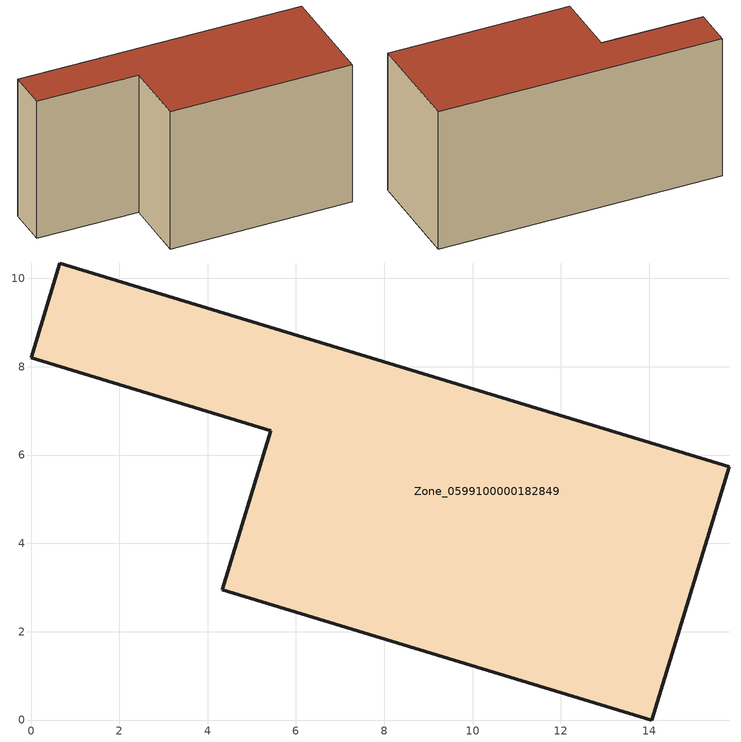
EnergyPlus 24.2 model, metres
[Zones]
Zone_0599100000182849
 floor ground (C_G): 15.82,5.73 14.06,0 4.33,2.95 5.43,6.55 0,8.21 0.65,10.35 z0
 wall outside (C_F): 14.06,0 15.82,5.73 0.65,10.35 0,8.21 5.43,6.55 4.33,2.95 14.06,0 z0:8.28
 roof outside (C_R): 4.33,2.95 14.06,0 15.82,5.73 0.65,10.35 0,8.21 5.43,6.55 z8.28
[BUILDING]
Pand.0599100000182849: North Axis=0; Terrain=City; Loads Convergence Tolerance Value=0.04; Temperature Convergence Tolerance Value=0.4; Solar Distribution=FullExterior; Maximum Number of Warmup Days=25; Minimum Number of Warmup Days=1
[Site:Location]
Rotterdam.The.Hague.AP_ZH_NLD Design_Conditions: Latitude=51.96; Longitude=4.45; Time Zone=1; Elevation=-4.5
[SITE:GROUNDTEMPERATURE:BUILDINGSURFACE]
18, 18, 18, 18, 18, 18, 18, 18, 18, 18, 18, 18
[MATERIAL] Thermal Absorptance=0.9; Solar Absorptance=0.7; Visible Absorptance=0.7
Name | Roughness | Thickness | Conductivity | Density | Specific Heat
G.TI.1975-1991 | MediumSmooth | 0.15 | 0.288461 | 540 | 1210
F.TI.1975-1991 | Rough | 0.3 | 0.230769 | 1920 | 840
R.TI.1975-1991 | MediumRough | 0.2 | 0.153846 | 1500 | 1000
[CONSTRUCTION]
C_G: G.TI.1975-1991
C_F: F.TI.1975-1991
C_R: R.TI.1975-1991
[ZONE]
Zone_0599100000182849: Type=1; Multiplier=1; Ceiling Height=Autocalculate; Volume=Autocalculate; Floor Area=autocalculate; Part of Total Floor Area=Yes
[ZONEINFILTRATION:DESIGNFLOWRATE]
Infil_Zone_0599100000182849: Zone or ZoneList or Space or SpaceList=Zone_0599100000182849; Schedule=AlwaysOn; Design Flow Rate Calculation Method=Flow/Area; Flow Rate per Floor Area=0.003; Constant Term Coefficient=1; Temperature Term Coefficient=0; Velocity Term Coefficient=0; Velocity Squared Term Coefficient=0
[HVACTEMPLATE:ZONE:IDEALLOADSAIRSYSTEM]
Zone_0599100000182849: Maximum Heating Supply Air Temperature=50; Minimum Cooling Supply Air Temperature=13; Maximum Heating Supply Air Humidity Ratio=0.0156; Minimum Cooling Supply Air Humidity Ratio=0.0077; Heating Limit=NoLimit; Cooling Limit=NoLimit; Dehumidification Control Type=ConstantSensibleHeatRatio; Cooling Sensible Heat Ratio=0.7; Dehumidification Setpoint=60; Humidification Control Type=None; Humidification Setpoint=30; Outdoor Air Method=None; Outdoor Air Flow Rate per Person=0.00944; Outdoor Air Flow Rate per Zone Floor Area=0; Outdoor Air Flow Rate per Zone=0; Demand Controlled Ventilation Type=None; Outdoor Air Economizer Type=NoEconomizer; Heat Recovery Type=None; Sensible Heat Recovery Effectiveness=0.7; Latent Heat Recovery Effectiveness=0.65
[ZONECONTROL:THERMOSTAT]
ThermostatControl_Zone_0599100000182849: Zone or ZoneList=Zone_0599100000182849; Control Type Schedule=DualSetpointControlType; Control 1=Thermostat_Zone_0599100000182849; Temperature Difference Between Cutout And Setpoint=0
[THERMOSTATSETPOINT:DUALSETPOINT]
Thermostat_Zone_0599100000182849: Heating Setpoint Temperature Schedule=HeatingSetpoint_Zone_0599100000182849; Cooling Setpoint Temperature Schedule=CoolingSetpoint_Zone_0599100000182849
[SCHEDULE:COMPACT]
HeatingSetpoint_Zone_0599100000182849: Through: 12/31, For: AllDays, Until: 24:00, 21
CoolingSetpoint_Zone_0599100000182849: Through: 12/31, For: AllDays, Until: 24:00, 24
DualSetpointControlType: Through: 12/31, For: AllDays, Until: 24:00, 4
AlwaysOn: Through: 12/31, For: AllDays, Until: 24:00, 1
